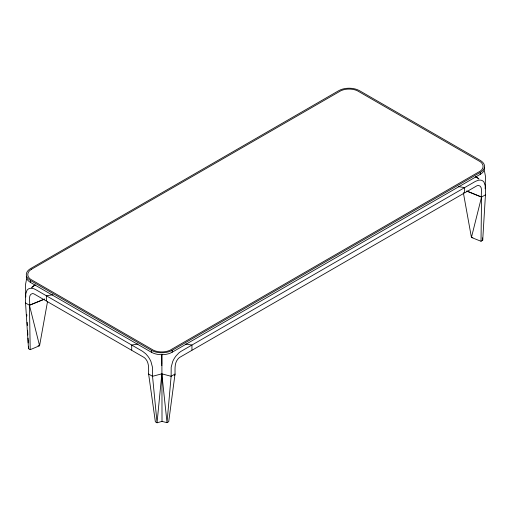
<?xml version="1.0" encoding="UTF-8"?>
<svg xmlns="http://www.w3.org/2000/svg" width="511" height="511" viewBox="0 0 511 511"><rect width="100%" height="100%" fill="white"/><g stroke="black" fill="none" stroke-linecap="round" stroke-linejoin="round"><path stroke-width="0.77" d="M47.536 301.496L39.571 345.743L30.206 349.671L29.453 305.239C30.526 302.346 27.524 294.649 32.397 293.57A6.375 3.679 60 0 1 34.409 294.138L143.668 357.215A6.375 3.679 60 0 1 145.686 358.978C149.308 363.072 148.529 369.057 148.624 374.039L155.363 421.811L157.056 422.782L162.013 421.396L161.885 354.442M463.324 192.551L471.429 237.474L481.017 241.256L481.547 197.074C480.474 194.186 483.476 186.483 478.603 185.41A6.375 3.679 -60 0 0 476.591 185.972L179.981 357.215A6.375 3.679 -60 0 0 177.969 358.978C174.347 363.072 175.126 369.057 175.024 374.039L168.719 421.684L167.027 422.661L162.013 421.396M30.206 349.671L28.507 348.694L28.571 346.298M28.373 340.55L28.297 342.938L28.035 338.186M485.175 188.815L485.45 176.276L484.434 170.846M481.017 241.256L482.703 240.285L485.45 194.819L485.386 185.812L483.885 181.948A14.857 8.578 -60 0 0 480.71 180.127L478.711 180.14L475.524 181.322L181.047 351.332L178.914 352.865L175.861 356.129A14.857 8.578 -60 0 0 172.686 361.616L171.185 367.217L171.121 376.294L167.027 422.661L161.827 373.835L152.534 376.294L148.624 374.039M26.566 279.012L25.55 284.442L25.806 297M174.558 375.547L175.024 374.039L171.121 376.294L161.827 373.835L157.056 422.782L152.534 376.294L152.463 367.217L150.962 361.616A14.857 8.578 60 0 0 147.788 356.135L145.795 353.836L142.601 351.332L35.476 289.488L33.343 288.549L30.29 288.293A14.857 8.578 60 0 0 27.115 290.107L25.614 293.978L25.55 302.985L28.507 348.694M30.609 280.59L151.345 350.297A14.717 8.495 0 0 0 172.162 350.297L480.244 172.431A14.717 8.495 0 0 0 480.244 160.409L359.508 90.703A14.717 8.495 0 0 0 338.691 90.703L30.609 268.575A14.717 8.495 0 0 0 30.609 280.59L30.609 282.513L151.345 352.22A14.717 8.495 0 0 0 172.162 352.22L480.244 174.353A14.717 8.495 0 0 0 484.428 167.231M485.45 194.819L481.547 197.074L471.429 237.474L472.911 237.468M34.774 285.195L31.676 287.584A10.182 8.317 0.6 0 1 34.173 285.553L35.4 284.902M44.623 299.082L29.453 305.239L25.55 302.985M44.336 299.146L29.453 305.239L39.571 345.743L38.089 345.749M52.978 294.694L46.367 295.773L46.367 300.768M137.957 344.031L131.717 345.046L131.717 350.041M161.821 364.151L161.77 354.442M458.386 186.592L464.633 187.607L464.633 192.602M185.691 344.031L191.938 345.046L191.938 350.041M466.664 190.98L481.547 197.074L467.099 191.21M26.751 314.425L26.834 316.009M27.179 322.345L27.351 325.513M27.607 330.266L27.862 335.018M482.633 237.902L482.703 240.285M161.821 364.854L161.821 365.55M480.244 172.431L480.244 174.353M172.162 350.297L172.162 352.22M151.345 350.297L151.345 352.22M30.609 282.513A14.717 8.495 0 0 1 26.297 276.508M31.682 269.156L30.513 269.929A13.241 7.646 0 0 0 30.513 279.236L153.69 350.354A13.241 7.646 0 0 0 169.818 350.354L480.346 171.076A13.241 7.646 0 0 0 480.346 161.763L357.163 90.645A13.241 7.646 0 0 0 341.041 90.645L31.682 269.156M476.226 177.068L475.6 176.78L476.827 177.355A10.182 8.317 0.6 0 1 478.896 178.952L476.226 177.068"/></g></svg>
